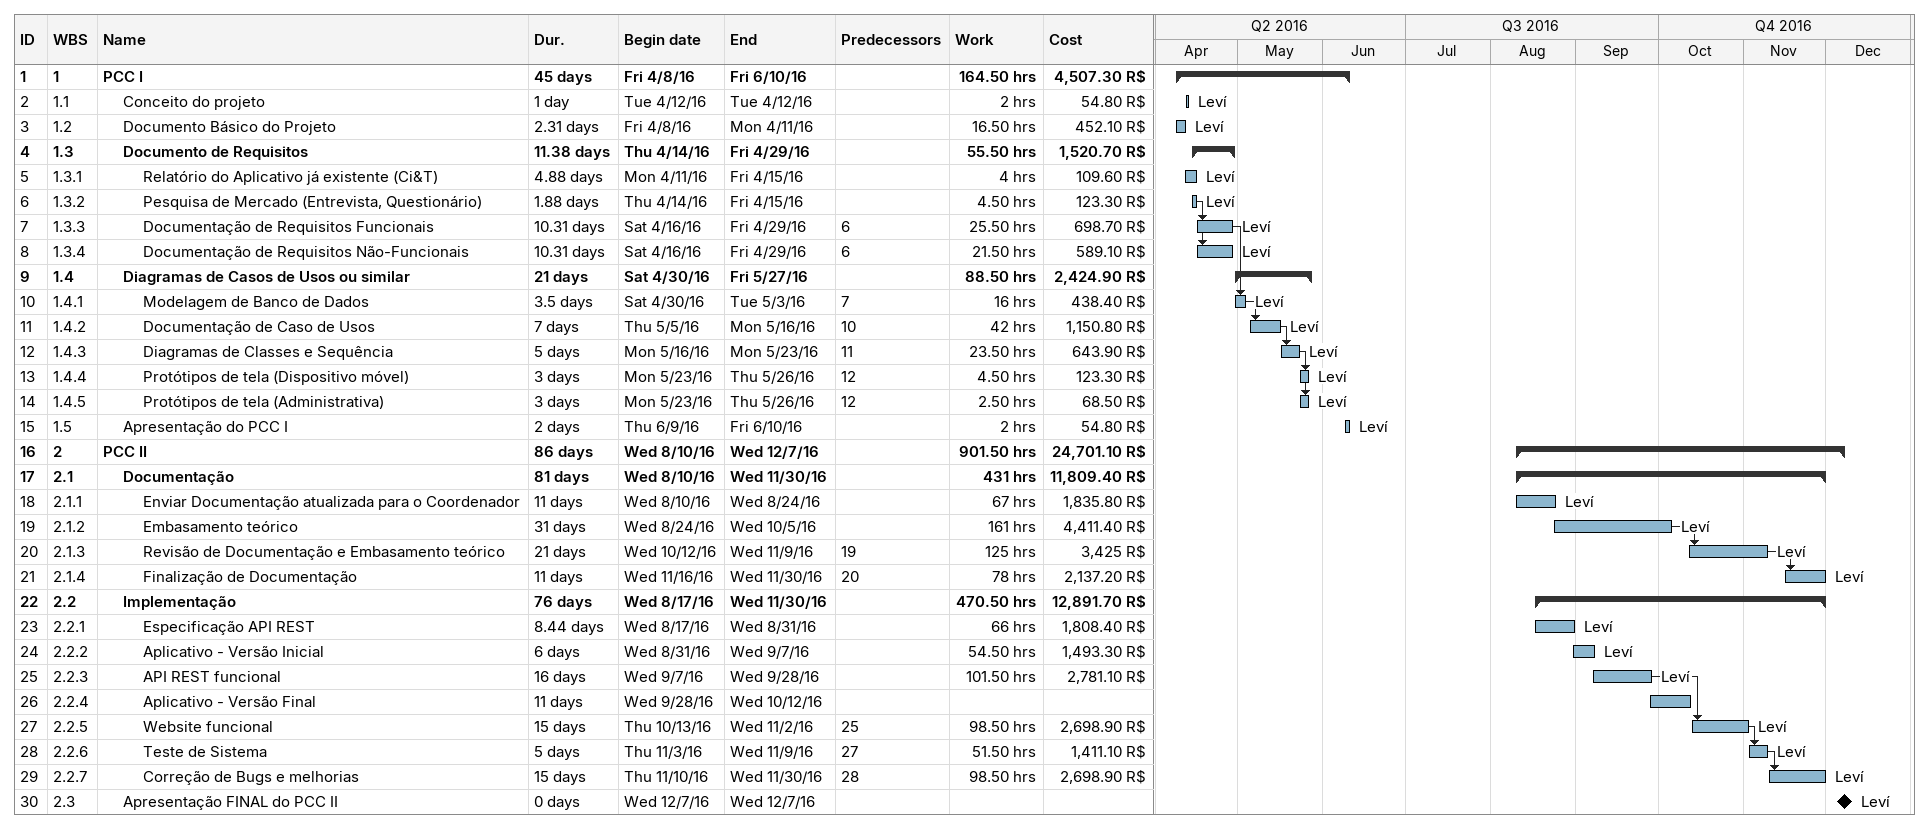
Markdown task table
| ID | WBS | Task | Duration | Start | Finish | Predecessors | Resources | Work (h) | Cost (R$) |
|---|---|---|---|---|---|---|---|---|---|
| 1 | 1 | **PCC I** | 45d | 2016-04-08 | 2016-06-10 |  |  | 164.50 | 4507.30 |
| 2 | 1.1 | Conceito do projeto | 1d | 2016-04-12 | 2016-04-12 |  | Leví | 2 | 54.80 |
| 3 | 1.2 | Documento Básico do Projeto | 2.31d | 2016-04-08 | 2016-04-11 |  | Leví | 16.50 | 452.10 |
| 4 | 1.3 | **Documento de Requisitos** | 11.38d | 2016-04-14 | 2016-04-29 |  |  | 55.50 | 1520.70 |
| 5 | 1.3.1 | Relatório do Aplicativo já existente (Ci&T) | 4.88d | 2016-04-11 | 2016-04-15 |  | Leví | 4 | 109.60 |
| 6 | 1.3.2 | Pesquisa de Mercado (Entrevista, Questionário) | 1.88d | 2016-04-14 | 2016-04-15 |  | Leví | 4.50 | 123.30 |
| 7 | 1.3.3 | Documentação de Requisitos Funcionais | 10.31d | 2016-04-16 | 2016-04-29 | 6 | Leví | 25.50 | 698.70 |
| 8 | 1.3.4 | Documentação de Requisitos Não-Funcionais | 10.31d | 2016-04-16 | 2016-04-29 | 6 | Leví | 21.50 | 589.10 |
| 9 | 1.4 | **Diagramas de Casos de Usos ou similar** | 21d | 2016-04-30 | 2016-05-27 |  |  | 88.50 | 2424.90 |
| 10 | 1.4.1 | Modelagem de Banco de Dados | 3.5d | 2016-04-30 | 2016-05-03 | 7 | Leví | 16 | 438.40 |
| 11 | 1.4.2 | Documentação de Caso de Usos | 7d | 2016-05-05 | 2016-05-16 | 10 | Leví | 42 | 1150.80 |
| 12 | 1.4.3 | Diagramas de Classes e Sequência | 5d | 2016-05-16 | 2016-05-23 | 11 | Leví | 23.50 | 643.90 |
| 13 | 1.4.4 | Protótipos de tela (Dispositivo móvel) | 3d | 2016-05-23 | 2016-05-26 | 12 | Leví | 4.50 | 123.30 |
| 14 | 1.4.5 | Protótipos de tela (Administrativa) | 3d | 2016-05-23 | 2016-05-26 | 12 | Leví | 2.50 | 68.50 |
| 15 | 1.5 | Apresentação do PCC I | 2d | 2016-06-09 | 2016-06-10 |  | Leví | 2 | 54.80 |
| 16 | 2 | **PCC II** | 86d | 2016-08-10 | 2016-12-07 |  |  | 901.50 | 24701.10 |
| 17 | 2.1 | **Documentação** | 81d | 2016-08-10 | 2016-11-30 |  |  | 431 | 11809.40 |
| 18 | 2.1.1 | Enviar Documentação atualizada para o Coordenador | 11d | 2016-08-10 | 2016-08-24 |  | Leví | 67 | 1835.80 |
| 19 | 2.1.2 | Embasamento teórico | 31d | 2016-08-24 | 2016-10-05 |  | Leví | 161 | 4411.40 |
| 20 | 2.1.3 | Revisão de Documentação e Embasamento teórico | 21d | 2016-10-12 | 2016-11-09 | 19 | Leví | 125 | 3425 |
| 21 | 2.1.4 | Finalização de Documentação | 11d | 2016-11-16 | 2016-11-30 | 20 | Leví | 78 | 2137.20 |
| 22 | 2.2 | **Implementação** | 76d | 2016-08-17 | 2016-11-30 |  |  | 470.50 | 12891.70 |
| 23 | 2.2.1 | Especificação API REST | 8.44d | 2016-08-17 | 2016-08-31 |  | Leví | 66 | 1808.40 |
| 24 | 2.2.2 | Aplicativo - Versão Inicial | 6d | 2016-08-31 | 2016-09-07 |  | Leví | 54.50 | 1493.30 |
| 25 | 2.2.3 | API REST funcional | 16d | 2016-09-07 | 2016-09-28 |  | Leví | 101.50 | 2781.10 |
| 26 | 2.2.4 | Aplicativo - Versão Final | 11d | 2016-09-28 | 2016-10-12 |  |  |  |  |
| 27 | 2.2.5 | Website funcional | 15d | 2016-10-13 | 2016-11-02 | 25 | Leví | 98.50 | 2698.90 |
| 28 | 2.2.6 | Teste de Sistema | 5d | 2016-11-03 | 2016-11-09 | 27 | Leví | 51.50 | 1411.10 |
| 29 | 2.2.7 | Correção de Bugs e melhorias | 15d | 2016-11-10 | 2016-11-30 | 28 | Leví | 98.50 | 2698.90 |
| 30 | 2.3 | Apresentação FINAL do PCC II | 0d | 2016-12-07 | 2016-12-07 |  | Leví |  |  |
